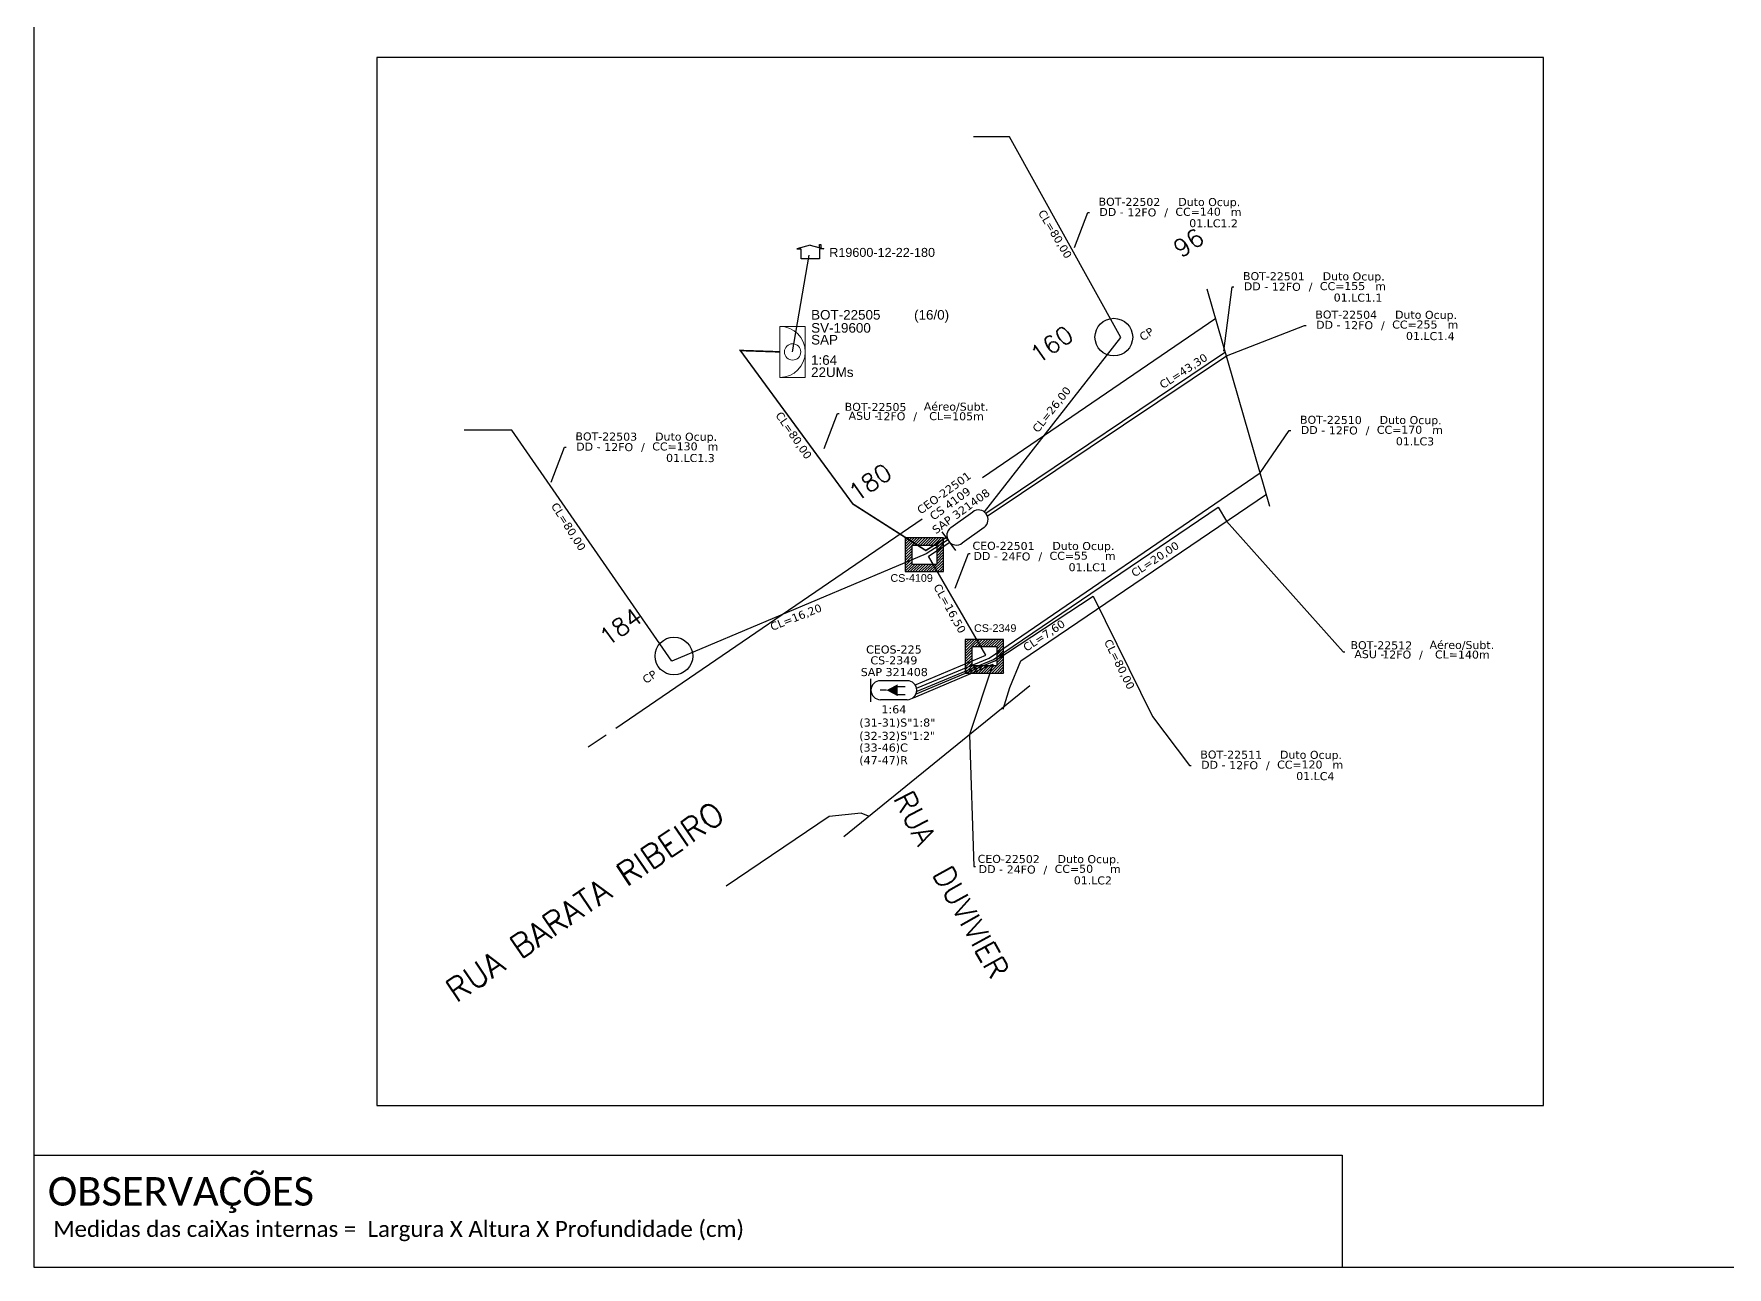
# Model space of a CAD drawing. Extents: x -89 to 749, y 705 to 1299.
# Drawn here: x -89.3 to 334, y 705 to 1013.4 of the extents above; entities that cross this region are included whole.
import ezdxf
from ezdxf.enums import TextEntityAlignment as Align

# ---------------------------------------------------------------- set-up
doc = ezdxf.new("R2010")
doc.units = 0
for name, color, linetype in [('10.1-Caixas Subterrâneas', 5, 'Continuous'), ('20.4-CEOS', 1, 'Continuous'), ('20.5-CEO', 1, 'Continuous'), ('CAP a instalar', 1, 'Continuous'), ('celulas gpon', 7, 'Continuous'), ('label_cabos', 7, 'Continuous'), ('Legenda', 1, 'Continuous'), ('Meio Fio', 7, 'Continuous'), ('ml', 1, 'Continuous'), ('MUB', 252, 'Continuous'), ('surveys', 7, 'Continuous'), ('surveys legendas', 7, 'Continuous')]:
    doc.layers.add(name, color=color, linetype=linetype)
doc.layers.add("20.0-LEGENDA DOS CDO'S", color=1, linetype='Continuous', lineweight=0)
doc.layers.add('20.1-CDO_INTERIOR', color=1, linetype='Continuous', lineweight=0)
doc.layers.add('DROP DE CLIENTE', color=140, linetype='Continuous', plot=False)
doc.layers.add('EXTRA', color=50, linetype='Continuous', plot=False)
doc.styles.add('ARIAL', font='arial.ttf')
doc.styles.add('ROMANS', font='romans')
doc.styles.add('siredit', font='verdana.ttf')
doc.styles.get("Standard").update_dxf_attribs({"font": 'arial.ttf'})
doc.styles.add('WMF-Calibri0', font='calibri.ttf')
doc.linetypes.add('FENCELINE1', pattern='A,0.25,-0.1,[133,ltypeshp.shx,S=0.1,R=0,X=-0.1,Y=0],-0.1,1', length=1.45)
doc.dimstyles.get("Standard").update_dxf_attribs({"dimtxt": 0.18, "dimasz": 0.18, "dimexe": 0.18, "dimexo": 0.0625, "dimgap": 0.09, "dimtad": 0, "dimtih": 1, "dimtoh": 1, "dimdec": 4, "dimzin": 0, "dimdsep": 46, "dimtxsty": 'Standard', "dimcen": 0.09, "dimadec": 0, "dimazin": 0, "dimtfac": 1, "dimtdec": 4, "dimtofl": 0, "dimtmove": 0, "dimatfit": 3, "dimfxl": 0, "dimtolj": 1, "dimtzin": 0, "dimarcsym": 0})

# ---------------------------------------------------------------- blocks, each defined once
blk = doc.blocks.new('*X72')
at = {"color": 0, "linetype": 'Continuous'}
for p, q in [((-1.25, 0.34099), (-0.49099, 1.1)), ((-1.25, 0.517767), (-0.667767, 1.1)), ((-1.25, 0.694544), (-0.844544, 1.1)), ((-1.25, 0.87132), (-1.02132, 1.1)), ((-1.25, 1.048097), (-1.198097, 1.1)), ((-1.25, 0.164214), (-0.8035, 0.610714)), ((-1.25, -0.012563), (-0.8035, 0.433937)), ((-1.25, -0.18934), (-0.8035, 0.25716)), ((-1.25, -0.366117), (-0.8035, 0.080383)), ((-0.789214, 0.625), (-0.314214, 1.1)), ((-0.612437, 0.625), (-0.137437, 1.1)), ((-0.43566, 0.625), (0.03934, 1.1)), ((-0.258883, 0.625), (0.216117, 1.1)), ((-0.082107, 0.625), (0.392893, 1.1)), ((0.09467, 0.625), (0.56967, 1.1)), ((0.271447, 0.625), (0.746447, 1.1)), ((0.448223, 0.625), (0.923223, 1.1)), ((0.625, 0.625), (1.1, 1.1)), ((0.801777, 0.625), (1.25, 1.073223)), ((0.8035, 0.449947), (1.25, 0.896447)), ((0.8035, 0.27317), (1.25, 0.71967)), ((0.8035, 0.096393), (1.25, 0.542893)), ((0.8035, -0.080383), (1.25, 0.366117)), ((0.8035, -0.25716), (1.25, 0.18934)), ((0.8035, -0.433937), (1.25, 0.012563)), ((-1.25, -0.542893), (-0.8035, -0.096393)), ((-1.25, -0.71967), (-0.8035, -0.27317)), ((-1.25, -0.896447), (-0.8035, -0.449947)), ((-1.25, -1.073223), (-0.801777, -0.625)), ((-1.1, -1.1), (-0.625, -0.625)), ((-0.923223, -1.1), (-0.448223, -0.625)), ((-0.746447, -1.1), (-0.271447, -0.625)), ((-0.56967, -1.1), (-0.09467, -0.625)), ((-0.392893, -1.1), (0.082107, -0.625)), ((-0.216117, -1.1), (0.258883, -0.625)), ((-0.03934, -1.1), (0.43566, -0.625)), ((0.137437, -1.1), (0.612437, -0.625)), ((0.314214, -1.1), (0.789214, -0.625)), ((0.49099, -1.1), (1.25, -0.34099)), ((0.667767, -1.1), (1.25, -0.517767)), ((0.8035, -0.610714), (1.25, -0.164214)), ((0.844544, -1.1), (1.25, -0.694544)), ((1.02132, -1.1), (1.25, -0.87132)), ((1.198097, -1.1), (1.25, -1.048097))]:
    blk.add_line(p, q, dxfattribs=at)
blk = doc.blocks.new('MANHOLE_MQ')
at = {"color": 0, "linetype": 'Continuous'}
for p, q in [((0.00000623, 0.00000569), (-0.00000627, 0.00000569)), ((-0.00000627, 0.00000569), (-0.00000627, -0.00000531)), ((0.00000623, -0.00000531), (0.00000623, 0.00000569)), ((-0.00000404, 0.00000331), (0.00000399, 0.00000331)), ((-0.00000404, -0.00000294), (-0.00000404, 0.00000331)), ((0.00000399, 0.00000331), (0.00000399, -0.00000294)), ((-0.00000627, -0.00000531), (0.00000623, -0.00000531)), ((0.00000399, -0.00000294), (-0.00000404, -0.00000294)), ((0.00000399, -0.00000294), (0.00000399, -0.00000294))]:
    blk.add_line(p, q, dxfattribs=at)
at = {"color": 0, "linetype": 'Continuous', "xscale": 5e-06, "yscale": 5e-06, "zscale": 1e-05}
blk.add_blockref('*X72', (-0.00000002, 0.00000019), dxfattribs=at)
blk = doc.blocks.new('*U93')
at = {"layer": '20.4-CEOS', "color": 7, "style": 'siredit'}
for tag, p in [('FIBRAS_SPLITTER', (0, 0)), ('FIBRAS_TOP_C', (0, -4.13)), ('RESERVA_FINAIS', (0, -5.46))]:
    blk.add_attdef(tag, p, '', height=1.01, dxfattribs=at)
for tag, p, flags in [('ID_ATIVIDADE', (0, -6.77), 3), ('QTDE', (0, -9.4), 1), ('FATOR', (0, -8.09), 1), ('FID', (0, -10.71), 1)]:
    blk.add_attdef(tag, p, '', height=1.01, dxfattribs=dict(at, flags=flags))
blk = doc.blocks.new('*U94')
at = {"layer": '20.4-CEOS', "color": 7, "style": 'siredit'}
blk.add_attdef('FIBRAS_SPLITTER', (0, 0), '', height=1.01, dxfattribs=at)
for tag, p, flags in [('ID_ATIVIDADE', (0, -1.48), 3), ('FATOR', (0, -2.79), 1), ('QTDE', (0, -4.11), 1), ('FID', (0, -5.42), 1)]:
    blk.add_attdef(tag, p, '', height=1.01, dxfattribs=dict(at, flags=flags))
blk = doc.blocks.new('Inst CB DT OCUP CFOA-SM-DD-G-24')
at = {"layer": 'label_cabos', "color": 0, "style": 'siredit'}
for tag, flags, p in [('ID_ATIVIDADE', 3, (1.31, 2.67)), ('FATOR', 1, (11.56, 2.55))]:
    blk.add_attdef(tag, text='', height=1, rotation=359.69, dxfattribs=dict(at, flags=flags)).set_placement(p, align=Align.MIDDLE_CENTER)
for tag, p in [('TIPO_CABO', (1.11, 0)), ('DESTINO_CABO', (3.13, 1.26)), ('CABO', (4.69, -0.05)), ('/', (7.71, -0.05)), ('LANCE', (10.41, 0.02)), ('TIPO_CABO', (13.11, 1.24)), ('UND', (16.46, 0)), ('FID', (13.65, -1.41))]:
    blk.add_attdef(tag, text='', height=1, rotation=359.69, dxfattribs=at).set_placement(p, align=Align.MIDDLE_CENTER)
blk.add_attdef('QTDE', (11.93, -0.45), '', height=1, rotation=359.69, dxfattribs=at)
blk = doc.blocks.new('Inst CB DT OCUP CFOA-SM-DD-S-12')
at = {"layer": 'label_cabos', "color": 0, "style": 'siredit'}
for tag, flags, p in [('ID_ATIVIDADE', 3, (1.31, 2.67)), ('FATOR', 1, (11.56, 2.55))]:
    blk.add_attdef(tag, text='', height=1, rotation=359.69, dxfattribs=dict(at, flags=flags)).set_placement(p, align=Align.MIDDLE_CENTER)
for tag, p in [('TIPO_CABO', (1.11, 0)), ('DESTINO_CABO', (3.13, 1.26)), ('CABO', (4.69, -0.05)), ('/', (7.71, -0.05)), ('LANCE', (10.41, 0.02)), ('TIPO_CABO', (13.11, 1.24)), ('UND', (16.46, 0)), ('FID', (13.65, -1.41))]:
    blk.add_attdef(tag, text='', height=1, rotation=359.69, dxfattribs=at).set_placement(p, align=Align.MIDDLE_CENTER)
blk.add_attdef('QTDE', (11.93, -0.45), '', height=1, rotation=359.69, dxfattribs=at)
blk = doc.blocks.new('LEGENDA DOS CABOS')
at = {"layer": 'EXTRA', "color": 0, "style": 'siredit'}
for tag, p in [('ID', (4.6, 0.97)), ('XX', (9.03, 0.97))]:
    blk.add_attdef(tag, text='', height=0.48, rotation=359.69, dxfattribs=at).set_placement(p, align=Align.MIDDLE_CENTER)
at = {"layer": 'Legenda', "color": 0, "style": 'siredit'}
for tag, p in [('TIPO_CABO', (1.31, 0)), ('CABO', (4.69, -0.05)), ('/', (6.81, -0.05)), ('METROS', (10.03, -0.05))]:
    blk.add_attdef(tag, text='', height=0.8, rotation=359.69, dxfattribs=at).set_placement(p, align=Align.MIDDLE_CENTER)
blk = doc.blocks.new('SURVEY_SURVEY')
for p, q in [((0, 0.0000152), (-0.0000151, 0.0000108)), ((-0.0000151, 0.0000108), (-0.0000104, 0.0000108)), ((-0.0000103, 0), (-0.0000103, 0.0000108)), ((0.0000103, 0), (-0.0000103, 0)), ((0, 0.0000152), (0.0000151, 0.0000108)), ((0.0000101, 0.0000159), (0.0000117, 0.0000159)), ((0.0000101, 0.0000123), (0.0000101, 0.0000159)), ((0.0000151, 0.0000108), (0.0000103, 0.0000108)), ((0.0000103, 0.0000108), (0.0000103, 0)), ((0.0000117, 0.0000159), (0.0000117, 0.0000119))]:
    blk.add_line(p, q)

msp = doc.modelspace()

# ---------------------------------------------------------------- linework, layer by layer
msp.add_lwpolyline([(-89.32, 705.02), (749.25, 705.02), (749.25, 1299.02), (-89.32, 1299.02), (-89.32, 705.02)])
at = {"color": 7}
msp.add_lwpolyline([(-3.57, 745.42), (288.06, 745.42), (288.06, 1007.45), (-3.57, 1007.45)], close=True, dxfattribs=at)
for points in [[(-89.24, 733.02), (237.71, 733.02)], [(237.71, 733.02), (237.71, 705.02)]]:
    msp.add_lwpolyline(points, dxfattribs=at)
at = {"layer": '20.1-CDO_INTERIOR', "color": 1, "lineweight": 18}
msp.add_lwpolyline([(103.53, 927.5), (103.54, 940.25), (97.16, 940.25), (97.16, 927.5)], close=True, dxfattribs=at)
msp.add_circle((100.35, 933.87), 2.04, dxfattribs=at)
msp.add_arc((97.16, 933.88), 6.38, 269.9724, 89.9724, dxfattribs=at)
at = {"layer": '20.4-CEOS', "color": 7}
for p, q in [((122.33, 851.67), (129.02, 851.67)), ((129.02, 846.9), (122.33, 846.9))]:
    msp.add_line(p, q, dxfattribs=at)
for points in [[(119.95, 846.41), (119.95, 852.16)], [(123.83, 849.28), (122.22, 849.28)], [(126.47, 850.23), (128.5, 850.23)], [(126.47, 848.24), (128.5, 848.24)]]:
    msp.add_lwpolyline(points, dxfattribs=at)
msp.add_lwpolyline([(123.83, 849.28, 0, 2.94, 0), (126.59, 849.28, 2.94, 2.94, 0)], format="xyseb", dxfattribs=at)
for centre, start, end in [((122.33, 849.28), 90, 270), ((129.02, 849.28), 270, 90)]:
    msp.add_arc(centre, 2.38, start, end, dxfattribs=at)
at = {"layer": '20.5-CEO', "color": 5}
for p, q in [((139.92, 889.93), (145.4, 893.9)), ((148.23, 890), (142.75, 886.03))]:
    msp.add_line(p, q, dxfattribs=at)
msp.add_lwpolyline([(137.67, 888.92), (141.08, 884.21)], dxfattribs=at)
for centre, start, end in [((146.81, 891.95), 305.9178, 125.9178), ((141.33, 887.98), 125.9178, 305.9178)]:
    msp.add_arc(centre, 2.41, start, end, dxfattribs=at)
at = {"layer": 'CAP a instalar', "color": 7, "ltscale": 5}
for points in [[(148.3, 893.85), (182.4, 937.51), (154.56, 987.67), (145.54, 987.68)], [(148.65, 893.52), (208.54, 933.9)], [(149.01, 892.8), (208.84, 932.85)], [(139.1, 886.79), (133.71, 883.39), (70.15, 856.53), (30.21, 914.31), (18.26, 914.34)], [(131.36, 849.77), (149.53, 857.33), (217.28, 903.6)], [(131.46, 849.07), (150.6, 857), (206.73, 895.03), (208.85, 891.58)], [(131.25, 850.72), (148.65, 858.01), (134.3, 882.76), (139.63, 886.29)], [(131.09, 848.27), (150.89, 856.62), (175.46, 872.77), (190.3, 842.72)], [(130.57, 847.37), (150.42, 855.8), (144.58, 838.22)]]:
    msp.add_lwpolyline(points, dxfattribs=at)
at = {"layer": 'CAP a instalar', "color": 1, "linetype": 'FENCELINE1', "ltscale": 5, "const_width": 0.4}
msp.add_lwpolyline([(138.67, 887.42), (133.66, 884.21), (115.42, 895.85), (87.29, 934.22), (97.16, 933.88)], dxfattribs=at)
at = {"layer": 'DROP DE CLIENTE'}
msp.add_lwpolyline([(100.35, 933.87), (104.53, 958.1)], dxfattribs=at)
at = {"layer": 'Meio Fio', "color": 0}
for points in [[(219.7, 895.2), (204.01, 949.58)], [(113.13, 812.73), (159.66, 850.44)]]:
    msp.add_lwpolyline(points, dxfattribs=at)
at = {"layer": 'ml', "color": 5}
for centre in [(180.66, 937.56), (70.68, 857.83)]:
    msp.add_circle(centre, 4.71, dxfattribs=at)
at = {"layer": 'MUB', "color": 4}
for points in [[(147.82, 902.45), (206.12, 942.28)], [(153.01, 844.54), (154.65, 849.97), (157.38, 856.64), (218.8, 898.34)], [(56.13, 839.8), (132.76, 892.16)], [(49.24, 835.1), (53.71, 838.15)], [(119.36, 817.78), (117.5, 818.55), (109.52, 817.7), (83.76, 800.25)]]:
    msp.add_lwpolyline(points, dxfattribs=at)

# ---------------------------------------------------------------- block references
at = {"color": 0, "lineweight": 0}
ref = msp.add_blockref('Inst CB DT OCUP CFOA-SM-DD-S-12', (178.3, 968.86), dxfattribs=dict(at, xscale=2, yscale=2, zscale=2))
ref.add_attrib('DESTINO_CABO', 'BOT-22502', dxfattribs={"layer": 'label_cabos', "color": 0, "height": 2, "rotation": 359.69, "style": 'siredit'}).set_placement((184.56, 971.39), align=Align.MIDDLE_CENTER)
ref.add_attrib('TIPO_CABO', 'Duto Ocup.', dxfattribs={"layer": 'label_cabos', "color": 0, "height": 2, "rotation": 359.69, "style": 'siredit'}).set_placement((204.52, 971.35), align=Align.MIDDLE_CENTER)
ref.add_attrib('/', '/', dxfattribs={"layer": 'label_cabos', "color": 0, "height": 2, "rotation": 359.69, "style": 'siredit'}).set_placement((193.73, 968.76), align=Align.MIDDLE_CENTER)
ref.add_attrib('FID', '01.LC1.2', dxfattribs={"layer": 'label_cabos', "color": 0, "height": 2, "rotation": 359.69, "style": 'siredit'}).set_placement((205.6, 966.03), align=Align.MIDDLE_CENTER)
ref.add_attrib('LANCE', 'CC=', dxfattribs={"layer": 'label_cabos', "color": 0, "height": 2, "rotation": 359.69, "style": 'siredit'}).set_placement((199.12, 968.9), align=Align.MIDDLE_CENTER)
ref.add_attrib('UND', 'm', dxfattribs={"layer": 'label_cabos', "color": 0, "height": 2, "rotation": 359.69, "style": 'siredit'}).set_placement((211.23, 968.86), align=Align.MIDDLE_CENTER)
ref.add_attrib('CABO', '12FO', dxfattribs={"layer": 'label_cabos', "color": 0, "height": 2, "rotation": 359.69, "style": 'siredit'}).set_placement((187.67, 968.76), align=Align.MIDDLE_CENTER)
ref.add_attrib('TIPO_CABO', 'DD - ', dxfattribs={"layer": 'label_cabos', "color": 0, "height": 2, "rotation": 359.69, "style": 'siredit'}).set_placement((180.52, 968.85), align=Align.MIDDLE_CENTER)
ref.add_attrib('QTDE', '140', (202.16, 967.95), dxfattribs={"layer": 'label_cabos', "color": 0, "height": 2, "rotation": 359.69, "style": 'siredit'})
ref = msp.add_blockref('Inst CB DT OCUP CFOA-SM-DD-S-12', (214.41, 950.27), dxfattribs=dict(at, xscale=2, yscale=2, zscale=2))
ref.add_attrib('DESTINO_CABO', 'BOT-22501', dxfattribs={"layer": 'label_cabos', "color": 0, "height": 2, "rotation": 359.69, "style": 'siredit'}).set_placement((220.67, 952.79), align=Align.MIDDLE_CENTER)
ref.add_attrib('TIPO_CABO', 'Duto Ocup.', dxfattribs={"layer": 'label_cabos', "color": 0, "height": 2, "rotation": 359.69, "style": 'siredit'}).set_placement((240.63, 952.76), align=Align.MIDDLE_CENTER)
ref.add_attrib('/', '/', dxfattribs={"layer": 'label_cabos', "color": 0, "height": 2, "rotation": 359.69, "style": 'siredit'}).set_placement((229.84, 950.16), align=Align.MIDDLE_CENTER)
ref.add_attrib('FID', '01.LC1.1', dxfattribs={"layer": 'label_cabos', "color": 0, "height": 2, "rotation": 359.69, "style": 'siredit'}).set_placement((241.71, 947.44), align=Align.MIDDLE_CENTER)
ref.add_attrib('LANCE', 'CC=', dxfattribs={"layer": 'label_cabos', "color": 0, "height": 2, "rotation": 359.69, "style": 'siredit'}).set_placement((235.23, 950.31), align=Align.MIDDLE_CENTER)
ref.add_attrib('UND', 'm', dxfattribs={"layer": 'label_cabos', "color": 0, "height": 2, "rotation": 359.69, "style": 'siredit'}).set_placement((247.34, 950.27), align=Align.MIDDLE_CENTER)
ref.add_attrib('CABO', '12FO', dxfattribs={"layer": 'label_cabos', "color": 0, "height": 2, "rotation": 359.69, "style": 'siredit'}).set_placement((223.78, 950.16), align=Align.MIDDLE_CENTER)
ref.add_attrib('TIPO_CABO', 'DD - ', dxfattribs={"layer": 'label_cabos', "color": 0, "height": 2, "rotation": 359.69, "style": 'siredit'}).set_placement((216.64, 950.26), align=Align.MIDDLE_CENTER)
ref.add_attrib('QTDE', '155', (238.27, 949.36), dxfattribs={"layer": 'label_cabos', "color": 0, "height": 2, "rotation": 359.69, "style": 'siredit'})
ref = msp.add_blockref('Inst CB DT OCUP CFOA-SM-DD-S-12', (232.49, 940.65), dxfattribs=dict(at, xscale=2, yscale=2, zscale=2))
ref.add_attrib('DESTINO_CABO', 'BOT-22504', dxfattribs={"layer": 'label_cabos', "color": 0, "height": 2, "rotation": 359.69, "style": 'siredit'}).set_placement((238.75, 943.18), align=Align.MIDDLE_CENTER)
ref.add_attrib('TIPO_CABO', 'Duto Ocup.', dxfattribs={"layer": 'label_cabos', "color": 0, "height": 2, "rotation": 359.69, "style": 'siredit'}).set_placement((258.71, 943.14), align=Align.MIDDLE_CENTER)
ref.add_attrib('/', '/', dxfattribs={"layer": 'label_cabos', "color": 0, "height": 2, "rotation": 359.69, "style": 'siredit'}).set_placement((247.92, 940.55), align=Align.MIDDLE_CENTER)
ref.add_attrib('FID', '01.LC1.4', dxfattribs={"layer": 'label_cabos', "color": 0, "height": 2, "rotation": 359.69, "style": 'siredit'}).set_placement((259.78, 937.83), align=Align.MIDDLE_CENTER)
ref.add_attrib('LANCE', 'CC=', dxfattribs={"layer": 'label_cabos', "color": 0, "height": 2, "rotation": 359.69, "style": 'siredit'}).set_placement((253.31, 940.7), align=Align.MIDDLE_CENTER)
ref.add_attrib('UND', 'm', dxfattribs={"layer": 'label_cabos', "color": 0, "height": 2, "rotation": 359.69, "style": 'siredit'}).set_placement((265.42, 940.66), align=Align.MIDDLE_CENTER)
ref.add_attrib('CABO', '12FO', dxfattribs={"layer": 'label_cabos', "color": 0, "height": 2, "rotation": 359.69, "style": 'siredit'}).set_placement((241.86, 940.55), align=Align.MIDDLE_CENTER)
ref.add_attrib('TIPO_CABO', 'DD - ', dxfattribs={"layer": 'label_cabos', "color": 0, "height": 2, "rotation": 359.69, "style": 'siredit'}).set_placement((234.71, 940.64), align=Align.MIDDLE_CENTER)
ref.add_attrib('QTDE', '255', (256.35, 939.74), dxfattribs={"layer": 'label_cabos', "color": 0, "height": 2, "rotation": 359.69, "style": 'siredit'})
ref = msp.add_blockref('Inst CB DT OCUP CFOA-SM-DD-S-12', (228.66, 914.34), dxfattribs=dict(at, xscale=2, yscale=2, zscale=2))
ref.add_attrib('DESTINO_CABO', 'BOT-22510', dxfattribs={"layer": 'label_cabos', "color": 0, "height": 2, "rotation": 359.69, "style": 'siredit'}).set_placement((234.92, 916.87), align=Align.MIDDLE_CENTER)
ref.add_attrib('TIPO_CABO', 'Duto Ocup.', dxfattribs={"layer": 'label_cabos', "color": 0, "height": 2, "rotation": 359.69, "style": 'siredit'}).set_placement((254.87, 916.83), align=Align.MIDDLE_CENTER)
ref.add_attrib('/', '/', dxfattribs={"layer": 'label_cabos', "color": 0, "height": 2, "rotation": 359.69, "style": 'siredit'}).set_placement((244.08, 914.24), align=Align.MIDDLE_CENTER)
ref.add_attrib('FID', '01.LC3', dxfattribs={"layer": 'label_cabos', "color": 0, "height": 2, "rotation": 359.69, "style": 'siredit'}).set_placement((255.95, 911.51), align=Align.MIDDLE_CENTER)
ref.add_attrib('LANCE', 'CC=', dxfattribs={"layer": 'label_cabos', "color": 0, "height": 2, "rotation": 359.69, "style": 'siredit'}).set_placement((249.47, 914.39), align=Align.MIDDLE_CENTER)
ref.add_attrib('UND', 'm', dxfattribs={"layer": 'label_cabos', "color": 0, "height": 2, "rotation": 359.69, "style": 'siredit'}).set_placement((261.58, 914.35), align=Align.MIDDLE_CENTER)
ref.add_attrib('CABO', '12FO', dxfattribs={"layer": 'label_cabos', "color": 0, "height": 2, "rotation": 359.69, "style": 'siredit'}).set_placement((238.03, 914.24), align=Align.MIDDLE_CENTER)
ref.add_attrib('TIPO_CABO', 'DD - ', dxfattribs={"layer": 'label_cabos', "color": 0, "height": 2, "rotation": 359.69, "style": 'siredit'}).set_placement((230.88, 914.33), align=Align.MIDDLE_CENTER)
ref.add_attrib('QTDE', '170', (252.51, 913.43), dxfattribs={"layer": 'label_cabos', "color": 0, "height": 2, "rotation": 359.69, "style": 'siredit'})
ref = msp.add_blockref('Inst CB DT OCUP CFOA-SM-DD-S-12', (47.51, 910.18), dxfattribs=dict(at, xscale=2, yscale=2, zscale=2))
ref.add_attrib('DESTINO_CABO', 'BOT-22503', dxfattribs={"layer": 'label_cabos', "color": 0, "height": 2, "rotation": 359.69, "style": 'siredit'}).set_placement((53.78, 912.71), align=Align.MIDDLE_CENTER)
ref.add_attrib('TIPO_CABO', 'Duto Ocup.', dxfattribs={"layer": 'label_cabos', "color": 0, "height": 2, "rotation": 359.69, "style": 'siredit'}).set_placement((73.73, 912.67), align=Align.MIDDLE_CENTER)
ref.add_attrib('/', '/', dxfattribs={"layer": 'label_cabos', "color": 0, "height": 2, "rotation": 359.69, "style": 'siredit'}).set_placement((62.94, 910.08), align=Align.MIDDLE_CENTER)
ref.add_attrib('FID', '01.LC1.3', dxfattribs={"layer": 'label_cabos', "color": 0, "height": 2, "rotation": 359.69, "style": 'siredit'}).set_placement((74.81, 907.35), align=Align.MIDDLE_CENTER)
ref.add_attrib('LANCE', 'CC=', dxfattribs={"layer": 'label_cabos', "color": 0, "height": 2, "rotation": 359.69, "style": 'siredit'}).set_placement((68.33, 910.23), align=Align.MIDDLE_CENTER)
ref.add_attrib('UND', 'm', dxfattribs={"layer": 'label_cabos', "color": 0, "height": 2, "rotation": 359.69, "style": 'siredit'}).set_placement((80.44, 910.19), align=Align.MIDDLE_CENTER)
ref.add_attrib('CABO', '12FO', dxfattribs={"layer": 'label_cabos', "color": 0, "height": 2, "rotation": 359.69, "style": 'siredit'}).set_placement((56.88, 910.08), align=Align.MIDDLE_CENTER)
ref.add_attrib('TIPO_CABO', 'DD - ', dxfattribs={"layer": 'label_cabos', "color": 0, "height": 2, "rotation": 359.69, "style": 'siredit'}).set_placement((49.74, 910.17), align=Align.MIDDLE_CENTER)
ref.add_attrib('QTDE', '130', (71.37, 909.27), dxfattribs={"layer": 'label_cabos', "color": 0, "height": 2, "rotation": 359.69, "style": 'siredit'})
ref = msp.add_blockref('Inst CB DT OCUP CFOA-SM-DD-G-24', (146.83, 882.85), dxfattribs=dict(at, xscale=2, yscale=2, zscale=2))
ref.add_attrib('DESTINO_CABO', 'CEO-22501', dxfattribs={"layer": 'label_cabos', "color": 0, "height": 2, "rotation": 359.69, "style": 'siredit'}).set_placement((153.09, 885.37), align=Align.MIDDLE_CENTER)
ref.add_attrib('TIPO_CABO', 'Duto Ocup.', dxfattribs={"layer": 'label_cabos', "color": 0, "height": 2, "rotation": 359.69, "style": 'siredit'}).set_placement((173.05, 885.34), align=Align.MIDDLE_CENTER)
ref.add_attrib('/', '/', dxfattribs={"layer": 'label_cabos', "color": 0, "height": 2, "rotation": 359.69, "style": 'siredit'}).set_placement((162.26, 882.74), align=Align.MIDDLE_CENTER)
ref.add_attrib('FID', '01.LC1', dxfattribs={"layer": 'label_cabos', "color": 0, "height": 2, "rotation": 359.69, "style": 'siredit'}).set_placement((174.13, 880.02), align=Align.MIDDLE_CENTER)
ref.add_attrib('LANCE', 'CC=', dxfattribs={"layer": 'label_cabos', "color": 0, "height": 2, "rotation": 359.69, "style": 'siredit'}).set_placement((167.65, 882.89), align=Align.MIDDLE_CENTER)
ref.add_attrib('UND', 'm', dxfattribs={"layer": 'label_cabos', "color": 0, "height": 2, "rotation": 359.69, "style": 'siredit'}).set_placement((179.76, 882.85), align=Align.MIDDLE_CENTER)
ref.add_attrib('CABO', '24FO', dxfattribs={"layer": 'label_cabos', "color": 0, "height": 2, "rotation": 359.69, "style": 'siredit'}).set_placement((156.2, 882.74), align=Align.MIDDLE_CENTER)
ref.add_attrib('TIPO_CABO', 'DD - ', dxfattribs={"layer": 'label_cabos', "color": 0, "height": 2, "rotation": 359.69, "style": 'siredit'}).set_placement((149.06, 882.84), align=Align.MIDDLE_CENTER)
ref.add_attrib('QTDE', '55', (170.69, 881.94), dxfattribs={"layer": 'label_cabos', "color": 0, "height": 2, "rotation": 359.69, "style": 'siredit'})
ref = msp.add_blockref('Inst CB DT OCUP CFOA-SM-DD-S-12', (203.73, 830.63), dxfattribs=dict(at, xscale=2, yscale=2, zscale=2))
ref.add_attrib('DESTINO_CABO', 'BOT-22511', dxfattribs={"layer": 'EXTRA', "color": 0, "height": 2, "rotation": 359.69, "style": 'siredit'}).set_placement((210, 833.16), align=Align.MIDDLE_CENTER)
ref.add_attrib('TIPO_CABO', 'Duto Ocup.', dxfattribs={"layer": 'label_cabos', "color": 0, "height": 2, "rotation": 359.69, "style": 'siredit'}).set_placement((229.95, 833.12), align=Align.MIDDLE_CENTER)
ref.add_attrib('/', '/', dxfattribs={"layer": 'label_cabos', "color": 0, "height": 2, "rotation": 359.69, "style": 'siredit'}).set_placement((219.16, 830.53), align=Align.MIDDLE_CENTER)
ref.add_attrib('FID', '01.LC4', dxfattribs={"layer": 'label_cabos', "color": 0, "height": 2, "rotation": 359.69, "style": 'siredit'}).set_placement((231.03, 827.8), align=Align.MIDDLE_CENTER)
ref.add_attrib('LANCE', 'CC=', dxfattribs={"layer": 'label_cabos', "color": 0, "height": 2, "rotation": 359.69, "style": 'siredit'}).set_placement((224.55, 830.67), align=Align.MIDDLE_CENTER)
ref.add_attrib('UND', 'm', dxfattribs={"layer": 'label_cabos', "color": 0, "height": 2, "rotation": 359.69, "style": 'siredit'}).set_placement((236.66, 830.63), align=Align.MIDDLE_CENTER)
ref.add_attrib('CABO', '12FO', dxfattribs={"layer": 'label_cabos', "color": 0, "height": 2, "rotation": 359.69, "style": 'siredit'}).set_placement((213.11, 830.53), align=Align.MIDDLE_CENTER)
ref.add_attrib('TIPO_CABO', 'DD - ', dxfattribs={"layer": 'label_cabos', "color": 0, "height": 2, "rotation": 359.69, "style": 'siredit'}).set_placement((205.96, 830.62), align=Align.MIDDLE_CENTER)
ref.add_attrib('QTDE', '120', (227.59, 829.72), dxfattribs={"layer": 'label_cabos', "color": 0, "height": 2, "rotation": 359.69, "style": 'siredit'})
ref = msp.add_blockref('Inst CB DT OCUP CFOA-SM-DD-G-24', (148.12, 804.55), dxfattribs=dict(at, xscale=2, yscale=2, zscale=2))
ref.add_attrib('DESTINO_CABO', 'CEO-22502', dxfattribs={"layer": 'label_cabos', "color": 0, "height": 2, "rotation": 359.69, "style": 'siredit'}).set_placement((154.39, 807.08), align=Align.MIDDLE_CENTER)
ref.add_attrib('TIPO_CABO', 'Duto Ocup.', dxfattribs={"layer": 'label_cabos', "color": 0, "height": 2, "rotation": 359.69, "style": 'siredit'}).set_placement((174.34, 807.04), align=Align.MIDDLE_CENTER)
ref.add_attrib('/', '/', dxfattribs={"layer": 'label_cabos', "color": 0, "height": 2, "rotation": 359.69, "style": 'siredit'}).set_placement((163.55, 804.45), align=Align.MIDDLE_CENTER)
ref.add_attrib('FID', '01.LC2', dxfattribs={"layer": 'label_cabos', "color": 0, "height": 2, "rotation": 359.69, "style": 'siredit'}).set_placement((175.42, 801.73), align=Align.MIDDLE_CENTER)
ref.add_attrib('LANCE', 'CC=', dxfattribs={"layer": 'label_cabos', "color": 0, "height": 2, "rotation": 359.69, "style": 'siredit'}).set_placement((168.94, 804.6), align=Align.MIDDLE_CENTER)
ref.add_attrib('UND', 'm', dxfattribs={"layer": 'label_cabos', "color": 0, "height": 2, "rotation": 359.69, "style": 'siredit'}).set_placement((181.05, 804.56), align=Align.MIDDLE_CENTER)
ref.add_attrib('CABO', '24FO', dxfattribs={"layer": 'label_cabos', "color": 0, "height": 2, "rotation": 359.69, "style": 'siredit'}).set_placement((157.5, 804.45), align=Align.MIDDLE_CENTER)
ref.add_attrib('TIPO_CABO', 'DD - ', dxfattribs={"layer": 'label_cabos', "color": 0, "height": 2, "rotation": 359.69, "style": 'siredit'}).set_placement((150.35, 804.54), align=Align.MIDDLE_CENTER)
ref.add_attrib('QTDE', '50', (171.98, 803.64), dxfattribs={"layer": 'label_cabos', "color": 0, "height": 2, "rotation": 359.69, "style": 'siredit'})
at = {"layer": '10.1-Caixas Subterrâneas', "color": 30, "xscale": 767490.1303467795, "yscale": 767490.1303467795, "zscale": 767490.1303467795, "rotation": 180.0000000000628}
for p in [(133.29, 883.29), (148.3, 857.92)]:
    msp.add_blockref('MANHOLE_MQ', p, dxfattribs=at)
at = {"layer": '20.4-CEOS', "color": 7, "lineweight": 0}
ref = msp.add_blockref('*U93', (117.05, 840.18), dxfattribs=dict(at, xscale=2, yscale=2, zscale=2))
ref.add_attrib('FIBRAS_SPLITTER', '(31-31)S"1:8"', (117.05, 840.18), dxfattribs={"color": 7, "height": 2.0194, "style": 'siredit'})
ref.add_attrib('FIBRAS_TOP_C', '(33-46)C', (117.02, 833.93), dxfattribs={"color": 7, "height": 2.019, "style": 'siredit'})
ref.add_attrib('RESERVA_FINAIS', '(47-47)R', (117.02, 830.78), dxfattribs={"color": 7, "height": 2.019, "style": 'siredit'})
at = {"layer": '20.4-CEOS', "color": 7, "lineweight": 0, "xscale": 2, "yscale": 2, "zscale": 2}
msp.add_blockref('*U94', (117.02, 836.86), dxfattribs=at).add_auto_attribs({'FIBRAS_SPLITTER': '(32-32)S"1:2"'})
at = {"layer": 'label_cabos', "color": 0, "lineweight": 0}
ref = msp.add_blockref('LEGENDA DOS CABOS', (112.62, 916.84), dxfattribs=dict(at, xscale=2, yscale=2, zscale=2))
ref.add_attrib('ID', 'BOT-22505', dxfattribs={"color": 0, "height": 2, "rotation": 359.69, "style": 'siredit'}).set_placement((121.1, 920.1), align=Align.MIDDLE_CENTER)
ref.add_attrib('CABO', '12FO', dxfattribs={"color": 0, "height": 2, "rotation": 359.69, "style": 'siredit'}).set_placement((124.94, 917.79), align=Align.MIDDLE_CENTER)
ref.add_attrib('METROS', 'CL=105m', dxfattribs={"color": 0, "height": 2, "rotation": 359.69, "style": 'siredit'}).set_placement((141.33, 917.79), align=Align.MIDDLE_CENTER)
ref.add_attrib('XX', 'Aéreo/Subt.', dxfattribs={"color": 0, "height": 2, "rotation": 359.69, "style": 'siredit'}).set_placement((141.23, 920.19), align=Align.MIDDLE_CENTER)
ref.add_attrib('/', '/', dxfattribs={"color": 0, "height": 2, "rotation": 359.69, "style": 'siredit'}).set_placement((131, 917.79), align=Align.MIDDLE_CENTER)
ref.add_attrib('TIPO_CABO', 'ASU -', dxfattribs={"color": 0, "height": 2, "rotation": 359.69, "style": 'siredit'}).set_placement((118.1, 917.89), align=Align.MIDDLE_CENTER)
ref = msp.add_blockref('LEGENDA DOS CABOS', (239.06, 857.25), dxfattribs=dict(at, xscale=2, yscale=2, zscale=2))
ref.add_attrib('ID', 'BOT-22512', dxfattribs={"color": 0, "height": 2, "rotation": 359.69, "style": 'siredit'}).set_placement((247.54, 860.51), align=Align.MIDDLE_CENTER)
ref.add_attrib('CABO', '12FO', dxfattribs={"color": 0, "height": 2, "rotation": 359.69, "style": 'siredit'}).set_placement((251.39, 858.2), align=Align.MIDDLE_CENTER)
ref.add_attrib('METROS', 'CL=140m', dxfattribs={"color": 0, "height": 2, "rotation": 359.69, "style": 'siredit'}).set_placement((267.78, 858.2), align=Align.MIDDLE_CENTER)
ref.add_attrib('XX', 'Aéreo/Subt.', dxfattribs={"color": 0, "height": 2, "rotation": 359.69, "style": 'siredit'}).set_placement((267.67, 860.59), align=Align.MIDDLE_CENTER)
ref.add_attrib('/', '/', dxfattribs={"color": 0, "height": 2, "rotation": 359.69, "style": 'siredit'}).set_placement((257.44, 858.2), align=Align.MIDDLE_CENTER)
ref.add_attrib('TIPO_CABO', 'ASU -', dxfattribs={"color": 0, "height": 2, "rotation": 359.69, "style": 'siredit'}).set_placement((244.54, 858.29), align=Align.MIDDLE_CENTER)
at = {"layer": 'surveys', "color": 255, "xscale": 225456.9796574844, "yscale": 225456.9796574844, "zscale": 225456.9796574844}
msp.add_blockref('SURVEY_SURVEY', (104.78, 957.17), dxfattribs=at)

# ---------------------------------------------------------------- texts
at = {"color": 7, "style": 'WMF-Calibri0'}
msp.add_text('OBSERVAÇÕES', height=7.1308, dxfattribs=at).set_placement((-85.83, 720.41))
at = {"color": 7, "insert": (-84.48, 716.57), "char_height": 4, "width": 658.8434, "attachment_point": 1, "style": 'WMF-Calibri0'}
msp.add_mtext('Medidas das caiXas internas =  Largura X Altura X Profundidade (cm)', dxfattribs=at)
at = {"layer": '10.1-Caixas Subterrâneas', "color": 30, "style": 'ARIAL'}
for s, p in [('CS-4109', (124.82, 876.38)), ('CS-2349', (145.72, 863.85))]:
    msp.add_text(s, height=1.92, dxfattribs=at).set_placement(p)
at = {"layer": "20.0-LEGENDA DOS CDO'S", "color": 1, "style": 'ARIAL'}
for s, p in [('BOT-22505', (104.99, 941.95)), ('SV-19600', (105, 938.68)), ('SAP', (104.99, 935.72)), ('1:64', (104.97, 930.64)), ('22UMs', (104.97, 927.6))]:
    msp.add_text(s, height=2.4, rotation=359.9724, dxfattribs=at).set_placement(p)
msp.add_text('               (16/0)', height=2.4, rotation=359.9724, dxfattribs=at).set_placement((128.12, 941.94), align=Align.CENTER)
at = {"layer": '20.4-CEOS', "color": 5, "style": 'siredit'}
msp.add_text('CEO-22501', height=2.036, rotation=35.9178, dxfattribs=at).set_placement((137.59, 899.45), align=Align.TOP_CENTER)
at = {"layer": '20.4-CEOS', "color": 7, "style": 'siredit'}
for s, p in [('CEOS-225', (125.68, 860.47)), ('CS-2349', (125.68, 857.76)), ('SAP 321408', (125.78, 854.83)), ('1:64', (125.68, 845.51))]:
    msp.add_text(s, height=2.019, dxfattribs=at).set_placement(p, align=Align.TOP_CENTER)
at = {"layer": '20.5-CEO', "color": 5, "style": 'siredit'}
for s, p in [('CS 4109', (139.14, 896.77)), ('SAP 321408', (141.84, 894.87))]:
    msp.add_text(s, height=2.044, rotation=35.9178, dxfattribs=at).set_placement(p, align=Align.TOP_CENTER)
at = {"layer": 'celulas gpon', "color": 7, "style": 'siredit'}
for s, rotation, p in [('CL=80,00', 300.7679, (161.65, 968.66)), ('CP', 33.3885, (187.88, 936.5)), ('CL=43,30', 32.9751, (192.91, 924.56)), ('CL=26,00', 51.9216, (161.7, 913.5)), ('CL=80,00', 304.4893, (95.98, 918.03)), ('CL=80,00', 302.2288, (39.88, 895.39)), ('CL=20,00', 33.4335, (185.84, 877.47)), ('CL=16,50', 298.8794, (135.5, 875.18)), ('CL=16,20', 21.6652, (95.25, 864.09)), ('CL=7,60', 33.4335, (158.81, 858.87)), ('CL=80,00', 296.4428, (178.15, 861.41)), ('CP', 33.3885, (63.67, 850.81))]:
    msp.add_text(s, height=2, rotation=rotation, dxfattribs=at).set_placement(p)
at = {"layer": 'MUB', "style": 'ROMANS'}
for s, rotation, p in [('96', 33.9212, (199.34, 961.15)), ('160', 34.8069, (165.11, 935.73)), ('180', 34.7758, (119.73, 901.27)), ('184', 36.0131, (57.37, 865.15))]:
    msp.add_text(s, height=4.405, rotation=rotation, dxfattribs=at).set_placement(p, align=Align.MIDDLE_CENTER)
at = {"layer": 'MUB', "color": 5, "style": 'ROMANS'}
for s, height, rotation, p in [('RUA', 5.286, 296.7113, (125.45, 822.28)), ('RUA BARATA RIBEIRO', 5.8733, 34.2535, (16.29, 770.95)), ('DUVIVIER', 5.286, 299.0034, (135.24, 803.36))]:
    msp.add_text(s, height=height, rotation=rotation, dxfattribs=at).set_placement(p)
at = {"layer": 'surveys legendas', "color": 7, "style": 'ARIAL'}
msp.add_text('R19600-12-22-180', height=2.2546, dxfattribs=at).set_placement((109.52, 957.62))

# ---------------------------------------------------------------- leaders
at = {"layer": 'ml', "color": 7}
for points in [[(170.8, 959.98), (174.15, 968.69), (174.54, 968.69)], [(208.16, 934.05), (210.26, 950.1), (210.65, 950.1)], [(208.84, 932.85), (228.34, 940.49), (228.73, 940.49)], [(108.24, 909.72), (111.58, 918.44), (111.97, 918.44)], [(217.28, 903.6), (224.5, 914.18), (224.89, 914.18)], [(40.02, 901.3), (43.36, 910.02), (43.75, 910.02)], [(208.85, 891.58), (238.03, 858.85), (238.42, 858.85)], [(141.02, 874.79), (144.36, 883.5), (144.75, 883.5)], [(190.3, 842.72), (199.58, 830.46), (199.97, 830.46)], [(144.58, 838.22), (145.65, 805.21), (146.04, 805.21)]]:
    msp.add_leader(points, dimstyle='Standard', dxfattribs=at)

doc.saveas('drawing.dxf')
